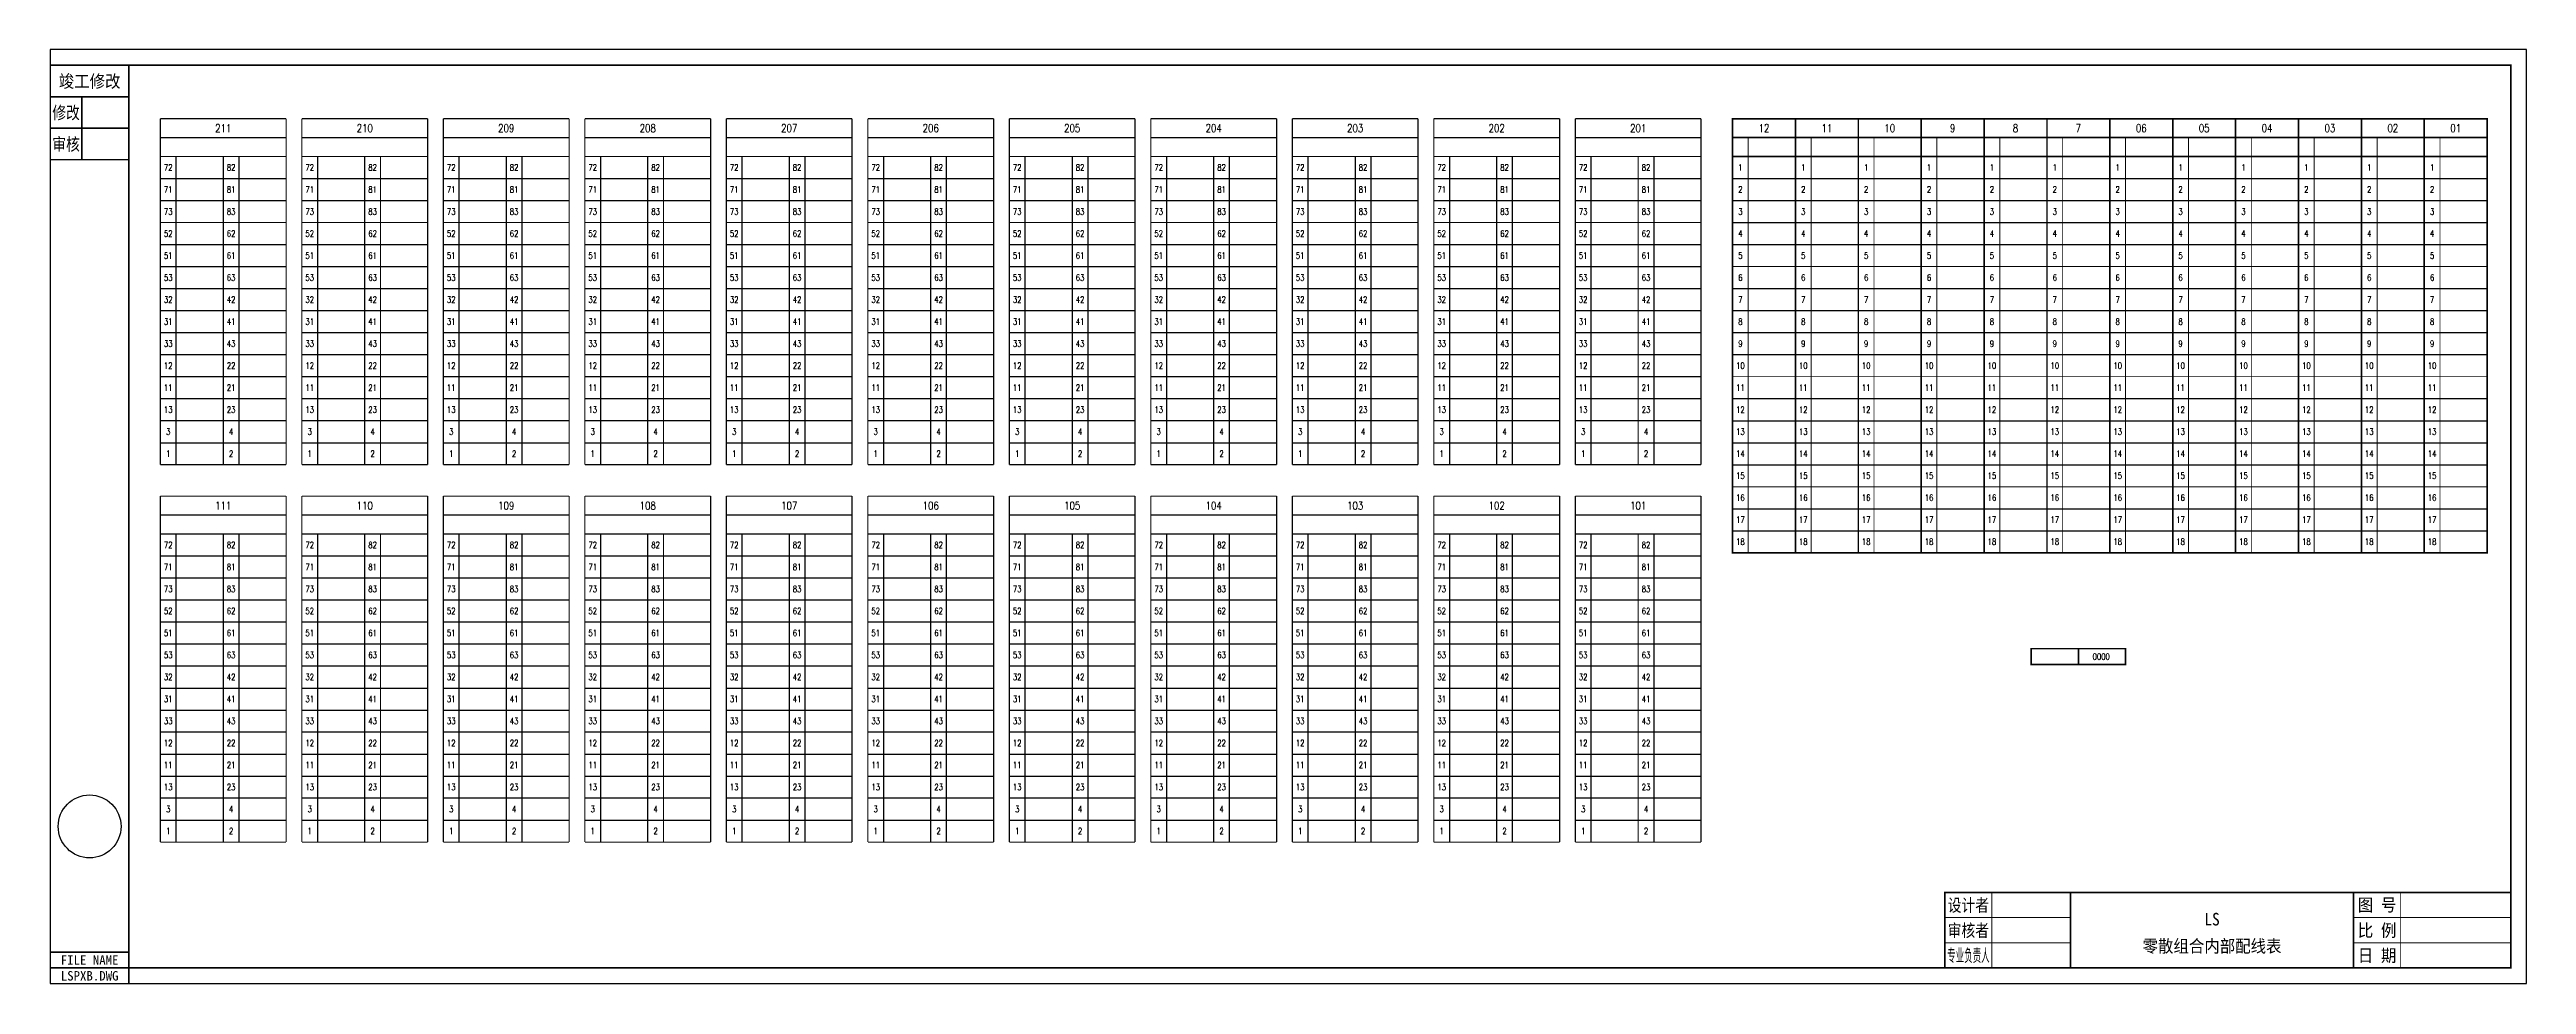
# Model space of a CAD drawing. Extents: x -35 to 752, y -165 to 132.
import ezdxf
from ezdxf.enums import TextEntityAlignment as Align

# ---------------------------------------------------------------- set-up
doc = ezdxf.new("R2010")
doc.units = 0
doc.header["$MEASUREMENT"] = 0
doc.layers.get('0').update_dxf_attribs({"linetype": 'CONTINUOUS'})
doc.styles.add('CHINESE', font='SimSun.ttf', dxfattribs={"width": 0.9})
doc.styles.get("Standard").update_dxf_attribs({"font": 'txt.shx', "width": 0.7, "bigfont": 'hztxt.shx'})

# ---------------------------------------------------------------- blocks, each defined once
blk = doc.blocks.new('LSPXCMBG')
for p, q in [((0, 119), (20, 119)), ((0, 112), (20, 112)), ((0, 105), (20, 105)), ((0, 98), (20, 98)), ((0, 84), (20, 84)), ((0, 77), (20, 77)), ((0, 70), (20, 70)), ((0, 63), (20, 63)), ((0, 49), (20, 49)), ((0, 42), (20, 42)), ((0, 35), (20, 35)), ((0, 28), (20, 28)), ((0, 14), (20, 14)), ((0, 7), (20, 7))]:
    blk.add_line(p, q)
at = {"const_width": 0.3}
for points in [[(5, 0), (5, 132)], [(0, 91), (20, 91)], [(0, 91), (20, 91)], [(0, 56), (20, 56)], [(0, 21), (20, 21)]]:
    blk.add_lwpolyline(points, dxfattribs=at)
at = {"width": 0.8}
for s, p in [('1', (2.5, 122.5)), ('2', (2.5, 115.5)), ('3', (2.5, 108.5)), ('4', (2.5, 101.5)), ('5', (2.5, 94.5)), ('6', (2.5, 87.5)), ('7', (2.5, 80.5)), ('8', (2.5, 73.5)), ('9', (2.5, 66.5)), ('10', (2.5, 59.5)), ('11', (2.5, 52.5)), ('12', (2.5, 45.5)), ('13', (2.5, 38.5)), ('14', (2.5, 31.5)), ('15', (2.5, 24.5)), ('16', (2.5, 17.5)), ('17', (2.5, 10.5)), ('18', (2.5, 3.5))]:
    blk.add_text(s, height=2, dxfattribs=at).set_placement(p, align=Align.MIDDLE)

msp = doc.modelspace()

# ---------------------------------------------------------------- linework, layer by layer
for points, const_width in [([(-35, 127), (-10, 127)], 0.5), ([(-35, 117), (-10, 117)], 0.5), ([(-25, 97), (-25, 117)], 0.5), ([(-35, 107), (-10, 107)], 0.5), ([(0, 110), (40, 110)], 0.4), ([(0, 0), (0, 110)], 0.4), ([(0, 104), (40, 104)], 0.4), ([(40, 0), (40, 110)], 0.4), ([(45, 110), (85, 110)], 0.4), ([(45, 0), (45, 110)], 0.4), ([(45, 104), (85, 104)], 0.4), ([(85, 0), (85, 110)], 0.4), ([(90, 110), (130, 110)], 0.4), ([(90, 0), (90, 110)], 0.4), ([(90, 104), (130, 104)], 0.4), ([(130, 0), (130, 110)], 0.4), ([(135, 110), (175, 110)], 0.4), ([(135, 0), (135, 110)], 0.4), ([(135, 104), (175, 104)], 0.4), ([(175, 0), (175, 110)], 0.4), ([(180, 110), (220, 110)], 0.4), ([(180, 0), (180, 110)], 0.4), ([(180, 104), (220, 104)], 0.4), ([(220, 0), (220, 110)], 0.4), ([(225, 0), (225, 110)], 0.4), ([(225, 110), (265, 110)], 0.4), ([(225, 104), (265, 104)], 0.4), ([(265, 0), (265, 110)], 0.4), ([(270, 0), (270, 110)], 0.4), ([(270, 110), (310, 110)], 0.4), ([(270, 104), (310, 104)], 0.4), ([(310, 0), (310, 110)], 0.4), ([(315, 0), (315, 110)], 0.4), ([(315, 110), (355, 110)], 0.4), ([(315, 104), (355, 104)], 0.4), ([(355, 0), (355, 110)], 0.4), ([(360, 0), (360, 110)], 0.4), ([(360, 110), (400, 110)], 0.4), ([(360, 104), (400, 104)], 0.4), ([(400, 0), (400, 110)], 0.4), ([(405, 0), (405, 110)], 0.4), ([(405, 110), (445, 110)], 0.4), ([(405, 104), (445, 104)], 0.4), ([(445, 0), (445, 110)], 0.4), ([(450, 0), (450, 110)], 0.4), ([(450, 110), (490, 110)], 0.4), ([(450, 104), (490, 104)], 0.4), ([(490, 0), (490, 110)], 0.4), ([(500, 104), (620, 104)], 0.5), ([(520, -28), (520, 110)], 0.5), ([(540, -28), (540, 110)], 0.5), ([(560, -28), (560, 110)], 0.5), ([(580, -28), (580, 110)], 0.5), ([(600, -28), (600, 110)], 0.5), ([(620, 104), (740, 104)], 0.5), ([(640, -28), (640, 110)], 0.5), ([(660, -28), (660, 110)], 0.5), ([(680, -28), (680, 110)], 0.5), ([(700, -28), (700, 110)], 0.5), ([(720, -28), (720, 110)], 0.5), ([(-35, 97), (-10, 97)], 0.5), ([(0, 98), (40, 98)], 0.4), ([(5, 0), (5, 98)], 0.4), ([(20, 0), (20, 98)], 0.4), ([(25, 0), (25, 98)], 0.4), ([(45, 98), (85, 98)], 0.4), ([(50, 0), (50, 98)], 0.4), ([(65, 0), (65, 98)], 0.4), ([(70, 0), (70, 98)], 0.4), ([(90, 98), (130, 98)], 0.4), ([(95, 0), (95, 98)], 0.4), ([(110, 0), (110, 98)], 0.4), ([(115, 0), (115, 98)], 0.4), ([(135, 98), (175, 98)], 0.4), ([(140, 0), (140, 98)], 0.4), ([(155, 0), (155, 98)], 0.4), ([(160, 0), (160, 98)], 0.4), ([(180, 98), (220, 98)], 0.4), ([(185, 0), (185, 98)], 0.4), ([(200, 0), (200, 98)], 0.4), ([(205, 0), (205, 98)], 0.4), ([(225, 98), (265, 98)], 0.4), ([(230, 0), (230, 98)], 0.4), ([(245, 0), (245, 98)], 0.4), ([(250, 0), (250, 98)], 0.4), ([(270, 98), (310, 98)], 0.4), ([(275, 0), (275, 98)], 0.4), ([(290, 0), (290, 98)], 0.4), ([(295, 0), (295, 98)], 0.4), ([(315, 98), (355, 98)], 0.4), ([(320, 0), (320, 98)], 0.4), ([(335, 0), (335, 98)], 0.4), ([(340, 0), (340, 98)], 0.4), ([(360, 98), (400, 98)], 0.4), ([(365, 0), (365, 98)], 0.4), ([(380, 0), (380, 98)], 0.4), ([(385, 0), (385, 98)], 0.4), ([(405, 98), (445, 98)], 0.4), ([(410, 0), (410, 98)], 0.4), ([(425, 0), (425, 98)], 0.4), ([(430, 0), (430, 98)], 0.4), ([(450, 98), (490, 98)], 0.4), ([(455, 0), (455, 98)], 0.4), ([(470, 0), (470, 98)], 0.4), ([(475, 0), (475, 98)], 0.4), ([(500, 98), (620, 98)], 0.5), ([(620, 98), (740, 98)], 0.5), ([(0, 77), (40, 77)], 0.4), ([(45, 77), (85, 77)], 0.4), ([(90, 77), (130, 77)], 0.4), ([(135, 77), (175, 77)], 0.4), ([(180, 77), (220, 77)], 0.4), ([(225, 77), (265, 77)], 0.4), ([(270, 77), (310, 77)], 0.4), ([(315, 77), (355, 77)], 0.4), ([(360, 77), (400, 77)], 0.4), ([(405, 77), (445, 77)], 0.4), ([(450, 77), (490, 77)], 0.4), ([(0, 56), (40, 56)], 0.4), ([(45, 56), (85, 56)], 0.4), ([(90, 56), (130, 56)], 0.4), ([(135, 56), (175, 56)], 0.4), ([(180, 56), (220, 56)], 0.4), ([(225, 56), (265, 56)], 0.4), ([(270, 56), (310, 56)], 0.4), ([(315, 56), (355, 56)], 0.4), ([(360, 56), (400, 56)], 0.4), ([(405, 56), (445, 56)], 0.4), ([(450, 56), (490, 56)], 0.4), ([(0, 35), (40, 35)], 0.4), ([(45, 35), (85, 35)], 0.4), ([(90, 35), (130, 35)], 0.4), ([(135, 35), (175, 35)], 0.4), ([(180, 35), (220, 35)], 0.4), ([(225, 35), (265, 35)], 0.4), ([(270, 35), (310, 35)], 0.4), ([(315, 35), (355, 35)], 0.4), ([(360, 35), (400, 35)], 0.4), ([(405, 35), (445, 35)], 0.4), ([(450, 35), (490, 35)], 0.4), ([(0, 14), (40, 14)], 0.4), ([(45, 14), (85, 14)], 0.4), ([(90, 14), (130, 14)], 0.4), ([(135, 14), (175, 14)], 0.4), ([(180, 14), (220, 14)], 0.4), ([(225, 14), (265, 14)], 0.4), ([(270, 14), (310, 14)], 0.4), ([(315, 14), (355, 14)], 0.4), ([(360, 14), (400, 14)], 0.4), ([(405, 14), (445, 14)], 0.4), ([(450, 14), (490, 14)], 0.4), ([(0, 0), (40, 0)], 0.4), ([(45, 0), (85, 0)], 0.4), ([(90, 0), (130, 0)], 0.4), ([(135, 0), (175, 0)], 0.4), ([(180, 0), (220, 0)], 0.4), ([(225, 0), (265, 0)], 0.4), ([(270, 0), (310, 0)], 0.4), ([(315, 0), (355, 0)], 0.4), ([(360, 0), (400, 0)], 0.4), ([(405, 0), (445, 0)], 0.4), ([(450, 0), (490, 0)], 0.4), ([(0, -10), (40, -10)], 0.4), ([(0, -120), (0, -10)], 0.4), ([(40, -120), (40, -10)], 0.4), ([(45, -10), (85, -10)], 0.4), ([(45, -120), (45, -10)], 0.4), ([(85, -120), (85, -10)], 0.4), ([(90, -10), (130, -10)], 0.4), ([(90, -120), (90, -10)], 0.4), ([(130, -120), (130, -10)], 0.4), ([(135, -10), (175, -10)], 0.4), ([(135, -120), (135, -10)], 0.4), ([(175, -120), (175, -10)], 0.4), ([(180, -10), (220, -10)], 0.4), ([(180, -120), (180, -10)], 0.4), ([(220, -120), (220, -10)], 0.4), ([(225, -120), (225, -10)], 0.4), ([(225, -10), (265, -10)], 0.4), ([(265, -120), (265, -10)], 0.4), ([(270, -120), (270, -10)], 0.4), ([(270, -10), (310, -10)], 0.4), ([(310, -120), (310, -10)], 0.4), ([(315, -120), (315, -10)], 0.4), ([(315, -10), (355, -10)], 0.4), ([(355, -120), (355, -10)], 0.4), ([(360, -120), (360, -10)], 0.4), ([(360, -10), (400, -10)], 0.4), ([(400, -120), (400, -10)], 0.4), ([(405, -120), (405, -10)], 0.4), ([(405, -10), (445, -10)], 0.4), ([(445, -120), (445, -10)], 0.4), ([(450, -120), (450, -10)], 0.4), ([(450, -10), (490, -10)], 0.4), ([(490, -120), (490, -10)], 0.4), ([(0, -16), (40, -16)], 0.4), ([(0, -22), (40, -22)], 0.4), ([(5, -120), (5, -22)], 0.4), ([(20, -120), (20, -22)], 0.4), ([(25, -120), (25, -22)], 0.4), ([(45, -16), (85, -16)], 0.4), ([(45, -22), (85, -22)], 0.4), ([(50, -120), (50, -22)], 0.4), ([(65, -120), (65, -22)], 0.4), ([(70, -120), (70, -22)], 0.4), ([(90, -16), (130, -16)], 0.4), ([(90, -22), (130, -22)], 0.4), ([(95, -120), (95, -22)], 0.4), ([(110, -120), (110, -22)], 0.4), ([(115, -120), (115, -22)], 0.4), ([(135, -16), (175, -16)], 0.4), ([(135, -22), (175, -22)], 0.4), ([(140, -120), (140, -22)], 0.4), ([(155, -120), (155, -22)], 0.4), ([(160, -120), (160, -22)], 0.4), ([(180, -16), (220, -16)], 0.4), ([(180, -22), (220, -22)], 0.4), ([(185, -120), (185, -22)], 0.4), ([(200, -120), (200, -22)], 0.4), ([(205, -120), (205, -22)], 0.4), ([(225, -16), (265, -16)], 0.4), ([(225, -22), (265, -22)], 0.4), ([(230, -120), (230, -22)], 0.4), ([(245, -120), (245, -22)], 0.4), ([(250, -120), (250, -22)], 0.4), ([(270, -16), (310, -16)], 0.4), ([(270, -22), (310, -22)], 0.4), ([(275, -120), (275, -22)], 0.4), ([(290, -120), (290, -22)], 0.4), ([(295, -120), (295, -22)], 0.4), ([(315, -16), (355, -16)], 0.4), ([(315, -22), (355, -22)], 0.4), ([(320, -120), (320, -22)], 0.4), ([(335, -120), (335, -22)], 0.4), ([(340, -120), (340, -22)], 0.4), ([(360, -16), (400, -16)], 0.4), ([(360, -22), (400, -22)], 0.4), ([(365, -120), (365, -22)], 0.4), ([(380, -120), (380, -22)], 0.4), ([(385, -120), (385, -22)], 0.4), ([(405, -16), (445, -16)], 0.4), ([(405, -22), (445, -22)], 0.4), ([(410, -120), (410, -22)], 0.4), ([(425, -120), (425, -22)], 0.4), ([(430, -120), (430, -22)], 0.4), ([(450, -16), (490, -16)], 0.4), ([(450, -22), (490, -22)], 0.4), ([(455, -120), (455, -22)], 0.4), ([(470, -120), (470, -22)], 0.4), ([(475, -120), (475, -22)], 0.4), ([(0, -43), (40, -43)], 0.4), ([(45, -43), (85, -43)], 0.4), ([(90, -43), (130, -43)], 0.4), ([(135, -43), (175, -43)], 0.4), ([(180, -43), (220, -43)], 0.4), ([(225, -43), (265, -43)], 0.4), ([(270, -43), (310, -43)], 0.4), ([(315, -43), (355, -43)], 0.4), ([(360, -43), (400, -43)], 0.4), ([(405, -43), (445, -43)], 0.4), ([(450, -43), (490, -43)], 0.4), ([(610, -58.5), (610, -63.5)], 0.5), ([(0, -64), (40, -64)], 0.4), ([(45, -64), (85, -64)], 0.4), ([(90, -64), (130, -64)], 0.4), ([(135, -64), (175, -64)], 0.4), ([(180, -64), (220, -64)], 0.4), ([(225, -64), (265, -64)], 0.4), ([(270, -64), (310, -64)], 0.4), ([(315, -64), (355, -64)], 0.4), ([(360, -64), (400, -64)], 0.4), ([(405, -64), (445, -64)], 0.4), ([(450, -64), (490, -64)], 0.4), ([(0, -85), (40, -85)], 0.4), ([(45, -85), (85, -85)], 0.4), ([(90, -85), (130, -85)], 0.4), ([(135, -85), (175, -85)], 0.4), ([(180, -85), (220, -85)], 0.4), ([(225, -85), (265, -85)], 0.4), ([(270, -85), (310, -85)], 0.4), ([(315, -85), (355, -85)], 0.4), ([(360, -85), (400, -85)], 0.4), ([(405, -85), (445, -85)], 0.4), ([(450, -85), (490, -85)], 0.4), ([(0, -106), (40, -106)], 0.4), ([(45, -106), (85, -106)], 0.4), ([(90, -106), (130, -106)], 0.4), ([(135, -106), (175, -106)], 0.4), ([(180, -106), (220, -106)], 0.4), ([(225, -106), (265, -106)], 0.4), ([(270, -106), (310, -106)], 0.4), ([(315, -106), (355, -106)], 0.4), ([(360, -106), (400, -106)], 0.4), ([(405, -106), (445, -106)], 0.4), ([(450, -106), (490, -106)], 0.4), ([(0, -120), (40, -120)], 0.4), ([(45, -120), (85, -120)], 0.4), ([(90, -120), (130, -120)], 0.4), ([(135, -120), (175, -120)], 0.4), ([(180, -120), (220, -120)], 0.4), ([(225, -120), (265, -120)], 0.4), ([(270, -120), (310, -120)], 0.4), ([(315, -120), (355, -120)], 0.4), ([(360, -120), (400, -120)], 0.4), ([(405, -120), (445, -120)], 0.4), ([(450, -120), (490, -120)], 0.4), ([(582.5, -136), (582.5, -160)], 0.3), ([(607.5, -136), (607.5, -160)], 0.5), ([(697.5, -136), (697.5, -160)], 0.5), ([(712.5, -136), (712.5, -160)], 0.3), ([(567.5, -144), (607.5, -144)], 0.3), ([(697.5, -144), (747.5, -144)], 0.3), ([(-35, -155), (-10, -155)], 0.5), ([(567.5, -152), (607.5, -152)], 0.3), ([(697.5, -152), (747.5, -152)], 0.3), ([(-10, -165), (-10, -160), (-35, -160)], 0.5)]:
    msp.add_lwpolyline(points, dxfattribs=dict(const_width=const_width))
msp.add_lwpolyline([(-35, -165), (752.5, -165), (752.5, 132), (-35, 132)], close=True)
msp.add_lwpolyline([(-10, -160, 0.5, 0.5, 0), (747.5, -160, 0.5, 0.5, 0), (747.5, 127, 0.5, 0.5, 0), (-10, 127, 0.5, 0.5, 0)], format="xyseb", close=True)
at = {"const_width": 0.5}
for points in [[(500, -28), (620, -28), (620, 110), (500, 110)], [(620, -28), (740, -28), (740, 110), (620, 110)], [(595, -63.5), (625, -63.5), (625, -58.5), (595, -58.5)], [(567.5, -160), (747.5, -160), (747.5, -136), (567.5, -136)]]:
    msp.add_lwpolyline(points, close=True, dxfattribs=at)
for points in [[(0, 91), (40, 91)], [(45, 91), (85, 91)], [(90, 91), (130, 91)], [(135, 91), (175, 91)], [(180, 91), (220, 91)], [(225, 91), (265, 91)], [(270, 91), (310, 91)], [(315, 91), (355, 91)], [(360, 91), (400, 91)], [(405, 91), (445, 91)], [(450, 91), (490, 91)], [(0, 84), (40, 84)], [(45, 84), (85, 84)], [(90, 84), (130, 84)], [(135, 84), (175, 84)], [(180, 84), (220, 84)], [(225, 84), (265, 84)], [(270, 84), (310, 84)], [(315, 84), (355, 84)], [(360, 84), (400, 84)], [(405, 84), (445, 84)], [(450, 84), (490, 84)], [(0, 70), (40, 70)], [(45, 70), (85, 70)], [(90, 70), (130, 70)], [(135, 70), (175, 70)], [(180, 70), (220, 70)], [(225, 70), (265, 70)], [(270, 70), (310, 70)], [(315, 70), (355, 70)], [(360, 70), (400, 70)], [(405, 70), (445, 70)], [(450, 70), (490, 70)], [(0, 63), (40, 63)], [(45, 63), (85, 63)], [(90, 63), (130, 63)], [(135, 63), (175, 63)], [(180, 63), (220, 63)], [(225, 63), (265, 63)], [(270, 63), (310, 63)], [(315, 63), (355, 63)], [(360, 63), (400, 63)], [(405, 63), (445, 63)], [(450, 63), (490, 63)], [(0, 49), (40, 49)], [(45, 49), (85, 49)], [(90, 49), (130, 49)], [(135, 49), (175, 49)], [(180, 49), (220, 49)], [(225, 49), (265, 49)], [(270, 49), (310, 49)], [(315, 49), (355, 49)], [(360, 49), (400, 49)], [(405, 49), (445, 49)], [(450, 49), (490, 49)], [(0, 42), (40, 42)], [(45, 42), (85, 42)], [(90, 42), (130, 42)], [(135, 42), (175, 42)], [(180, 42), (220, 42)], [(225, 42), (265, 42)], [(270, 42), (310, 42)], [(315, 42), (355, 42)], [(360, 42), (400, 42)], [(405, 42), (445, 42)], [(450, 42), (490, 42)], [(0, 28), (40, 28)], [(45, 28), (85, 28)], [(90, 28), (130, 28)], [(135, 28), (175, 28)], [(180, 28), (220, 28)], [(225, 28), (265, 28)], [(270, 28), (310, 28)], [(315, 28), (355, 28)], [(360, 28), (400, 28)], [(405, 28), (445, 28)], [(450, 28), (490, 28)], [(0, 21), (40, 21)], [(45, 21), (85, 21)], [(90, 21), (130, 21)], [(135, 21), (175, 21)], [(180, 21), (220, 21)], [(225, 21), (265, 21)], [(270, 21), (310, 21)], [(315, 21), (355, 21)], [(360, 21), (400, 21)], [(405, 21), (445, 21)], [(450, 21), (490, 21)], [(0, 7), (40, 7)], [(45, 7), (85, 7)], [(90, 7), (130, 7)], [(135, 7), (175, 7)], [(180, 7), (220, 7)], [(225, 7), (265, 7)], [(270, 7), (310, 7)], [(315, 7), (355, 7)], [(360, 7), (400, 7)], [(405, 7), (445, 7)], [(450, 7), (490, 7)], [(0, -29), (40, -29)], [(45, -29), (85, -29)], [(90, -29), (130, -29)], [(135, -29), (175, -29)], [(180, -29), (220, -29)], [(225, -29), (265, -29)], [(270, -29), (310, -29)], [(315, -29), (355, -29)], [(360, -29), (400, -29)], [(405, -29), (445, -29)], [(450, -29), (490, -29)], [(0, -36), (40, -36)], [(45, -36), (85, -36)], [(90, -36), (130, -36)], [(135, -36), (175, -36)], [(180, -36), (220, -36)], [(225, -36), (265, -36)], [(270, -36), (310, -36)], [(315, -36), (355, -36)], [(360, -36), (400, -36)], [(405, -36), (445, -36)], [(450, -36), (490, -36)], [(0, -50), (40, -50)], [(45, -50), (85, -50)], [(90, -50), (130, -50)], [(135, -50), (175, -50)], [(180, -50), (220, -50)], [(225, -50), (265, -50)], [(270, -50), (310, -50)], [(315, -50), (355, -50)], [(360, -50), (400, -50)], [(405, -50), (445, -50)], [(450, -50), (490, -50)], [(0, -57), (40, -57)], [(45, -57), (85, -57)], [(90, -57), (130, -57)], [(135, -57), (175, -57)], [(180, -57), (220, -57)], [(225, -57), (265, -57)], [(270, -57), (310, -57)], [(315, -57), (355, -57)], [(360, -57), (400, -57)], [(405, -57), (445, -57)], [(450, -57), (490, -57)], [(0, -71), (40, -71)], [(0, -78), (40, -78)], [(45, -71), (85, -71)], [(45, -78), (85, -78)], [(90, -71), (130, -71)], [(90, -78), (130, -78)], [(135, -71), (175, -71)], [(135, -78), (175, -78)], [(180, -71), (220, -71)], [(180, -78), (220, -78)], [(225, -71), (265, -71)], [(225, -78), (265, -78)], [(270, -71), (310, -71)], [(270, -78), (310, -78)], [(315, -71), (355, -71)], [(315, -78), (355, -78)], [(360, -71), (400, -71)], [(360, -78), (400, -78)], [(405, -71), (445, -71)], [(405, -78), (445, -78)], [(450, -71), (490, -71)], [(450, -78), (490, -78)], [(0, -92), (40, -92)], [(45, -92), (85, -92)], [(90, -92), (130, -92)], [(135, -92), (175, -92)], [(180, -92), (220, -92)], [(225, -92), (265, -92)], [(270, -92), (310, -92)], [(315, -92), (355, -92)], [(360, -92), (400, -92)], [(405, -92), (445, -92)], [(450, -92), (490, -92)], [(0, -99), (40, -99)], [(45, -99), (85, -99)], [(90, -99), (130, -99)], [(135, -99), (175, -99)], [(180, -99), (220, -99)], [(225, -99), (265, -99)], [(270, -99), (310, -99)], [(315, -99), (355, -99)], [(360, -99), (400, -99)], [(405, -99), (445, -99)], [(450, -99), (490, -99)], [(0, -113), (40, -113)], [(45, -113), (85, -113)], [(90, -113), (130, -113)], [(135, -113), (175, -113)], [(180, -113), (220, -113)], [(225, -113), (265, -113)], [(270, -113), (310, -113)], [(315, -113), (355, -113)], [(360, -113), (400, -113)], [(405, -113), (445, -113)], [(450, -113), (490, -113)]]:
    msp.add_lwpolyline(points)
msp.add_circle((-22.5, -115), 10)

# ---------------------------------------------------------------- block references
for p in [(500, -28), (520, -28), (540, -28), (560, -28), (580, -28), (600, -28), (620, -28), (640, -28), (660, -28), (680, -28), (700, -28), (720, -28)]:
    msp.add_blockref('LSPXCMBG', p)

# ---------------------------------------------------------------- texts
at = {"style": 'CHINESE'}
for s, width, p in [('竣工修改', 0.9, (-22.5, 122)), ('修改', 0.8, (-30, 112)), ('审核', 0.8, (-30, 102)), ('设计者', 0.8, (575, -140)), ('图 号', 0.9, (705, -140)), ('审核者', 0.8, (575, -148)), ('LS', 0.9, (652.5, -144.5)), ('比 例', 0.9, (705, -148)), ('零散组合内部配线表', 0.9, (652.5, -153)), ('日 期', 0.9, (705, -156))]:
    msp.add_text(s, height=4, dxfattribs=dict(at, width=width)).set_placement(p, align=Align.MIDDLE)
at = {"color": 0, "width": 0.8}
for s, height, p in [('211', 2.5, (20, 107)), ('210', 2.5, (65, 107)), ('209', 2.5, (110, 107)), ('208', 2.5, (155, 107)), ('207', 2.5, (200, 107)), ('206', 2.5, (245, 107)), ('205', 2.5, (290, 107)), ('204', 2.5, (335, 107)), ('203', 2.5, (380, 107)), ('202', 2.5, (425, 107)), ('201', 2.5, (470, 107)), ('72', 2, (2.5, 94.5)), ('82', 2, (22.5, 94.5)), ('72', 2, (47.5, 94.5)), ('82', 2, (67.5, 94.5)), ('72', 2, (92.5, 94.5)), ('82', 2, (112.5, 94.5)), ('72', 2, (137.5, 94.5)), ('82', 2, (157.5, 94.5)), ('72', 2, (182.5, 94.5)), ('82', 2, (202.5, 94.5)), ('72', 2, (227.5, 94.5)), ('82', 2, (247.5, 94.5)), ('72', 2, (272.5, 94.5)), ('82', 2, (292.5, 94.5)), ('72', 2, (317.5, 94.5)), ('82', 2, (337.5, 94.5)), ('72', 2, (362.5, 94.5)), ('82', 2, (382.5, 94.5)), ('72', 2, (407.5, 94.5)), ('82', 2, (427.5, 94.5)), ('72', 2, (452.5, 94.5)), ('82', 2, (472.5, 94.5)), ('71', 2, (2.5, 87.5)), ('81', 2, (22.5, 87.5)), ('71', 2, (47.5, 87.5)), ('81', 2, (67.5, 87.5)), ('71', 2, (92.5, 87.5)), ('81', 2, (112.5, 87.5)), ('71', 2, (137.5, 87.5)), ('81', 2, (157.5, 87.5)), ('71', 2, (182.5, 87.5)), ('81', 2, (202.5, 87.5)), ('71', 2, (227.5, 87.5)), ('81', 2, (247.5, 87.5)), ('71', 2, (272.5, 87.5)), ('81', 2, (292.5, 87.5)), ('71', 2, (317.5, 87.5)), ('81', 2, (337.5, 87.5)), ('71', 2, (362.5, 87.5)), ('81', 2, (382.5, 87.5)), ('71', 2, (407.5, 87.5)), ('81', 2, (427.5, 87.5)), ('71', 2, (452.5, 87.5)), ('81', 2, (472.5, 87.5)), ('73', 2, (2.5, 80.5)), ('83', 2, (22.5, 80.5)), ('73', 2, (47.5, 80.5)), ('83', 2, (67.5, 80.5)), ('73', 2, (92.5, 80.5)), ('83', 2, (112.5, 80.5)), ('73', 2, (137.5, 80.5)), ('83', 2, (157.5, 80.5)), ('73', 2, (182.5, 80.5)), ('83', 2, (202.5, 80.5)), ('73', 2, (227.5, 80.5)), ('83', 2, (247.5, 80.5)), ('73', 2, (272.5, 80.5)), ('83', 2, (292.5, 80.5)), ('73', 2, (317.5, 80.5)), ('83', 2, (337.5, 80.5)), ('73', 2, (362.5, 80.5)), ('83', 2, (382.5, 80.5)), ('73', 2, (407.5, 80.5)), ('83', 2, (427.5, 80.5)), ('73', 2, (452.5, 80.5)), ('83', 2, (472.5, 80.5)), ('52', 2, (2.5, 73.5)), ('62', 2, (22.5, 73.5)), ('52', 2, (47.5, 73.5)), ('62', 2, (67.5, 73.5)), ('52', 2, (92.5, 73.5)), ('62', 2, (112.5, 73.5)), ('52', 2, (137.5, 73.5)), ('62', 2, (157.5, 73.5)), ('52', 2, (182.5, 73.5)), ('62', 2, (202.5, 73.5)), ('52', 2, (227.5, 73.5)), ('62', 2, (247.5, 73.5)), ('52', 2, (272.5, 73.5)), ('62', 2, (292.5, 73.5)), ('52', 2, (317.5, 73.5)), ('62', 2, (337.5, 73.5)), ('52', 2, (362.5, 73.5)), ('62', 2, (382.5, 73.5)), ('52', 2, (407.5, 73.5)), ('62', 2, (427.5, 73.5)), ('52', 2, (452.5, 73.5)), ('62', 2, (472.5, 73.5)), ('51', 2, (2.5, 66.5)), ('61', 2, (22.5, 66.5)), ('51', 2, (47.5, 66.5)), ('61', 2, (67.5, 66.5)), ('51', 2, (92.5, 66.5)), ('61', 2, (112.5, 66.5)), ('51', 2, (137.5, 66.5)), ('61', 2, (157.5, 66.5)), ('51', 2, (182.5, 66.5)), ('61', 2, (202.5, 66.5)), ('51', 2, (227.5, 66.5)), ('61', 2, (247.5, 66.5)), ('51', 2, (272.5, 66.5)), ('61', 2, (292.5, 66.5)), ('51', 2, (317.5, 66.5)), ('61', 2, (337.5, 66.5)), ('51', 2, (362.5, 66.5)), ('61', 2, (382.5, 66.5)), ('51', 2, (407.5, 66.5)), ('61', 2, (427.5, 66.5)), ('51', 2, (452.5, 66.5)), ('61', 2, (472.5, 66.5)), ('53', 2, (2.5, 59.5)), ('63', 2, (22.5, 59.5)), ('53', 2, (47.5, 59.5)), ('63', 2, (67.5, 59.5)), ('53', 2, (92.5, 59.5)), ('63', 2, (112.5, 59.5)), ('53', 2, (137.5, 59.5)), ('63', 2, (157.5, 59.5)), ('53', 2, (182.5, 59.5)), ('63', 2, (202.5, 59.5)), ('53', 2, (227.5, 59.5)), ('63', 2, (247.5, 59.5)), ('53', 2, (272.5, 59.5)), ('63', 2, (292.5, 59.5)), ('53', 2, (317.5, 59.5)), ('63', 2, (337.5, 59.5)), ('53', 2, (362.5, 59.5)), ('63', 2, (382.5, 59.5)), ('53', 2, (407.5, 59.5)), ('63', 2, (427.5, 59.5)), ('53', 2, (452.5, 59.5)), ('63', 2, (472.5, 59.5)), ('32', 2, (2.5, 52.5)), ('42', 2, (22.5, 52.5)), ('32', 2, (47.5, 52.5)), ('42', 2, (67.5, 52.5)), ('32', 2, (92.5, 52.5)), ('42', 2, (112.5, 52.5)), ('32', 2, (137.5, 52.5)), ('42', 2, (157.5, 52.5)), ('32', 2, (182.5, 52.5)), ('42', 2, (202.5, 52.5)), ('32', 2, (227.5, 52.5)), ('42', 2, (247.5, 52.5)), ('32', 2, (272.5, 52.5)), ('42', 2, (292.5, 52.5)), ('32', 2, (317.5, 52.5)), ('42', 2, (337.5, 52.5)), ('32', 2, (362.5, 52.5)), ('42', 2, (382.5, 52.5)), ('32', 2, (407.5, 52.5)), ('42', 2, (427.5, 52.5)), ('32', 2, (452.5, 52.5)), ('42', 2, (472.5, 52.5)), ('31', 2, (2.5, 45.5)), ('33', 2, (2.5, 38.5)), ('41', 2, (22.5, 45.5)), ('43', 2, (22.5, 38.5)), ('31', 2, (47.5, 45.5)), ('33', 2, (47.5, 38.5)), ('41', 2, (67.5, 45.5)), ('43', 2, (67.5, 38.5)), ('31', 2, (92.5, 45.5)), ('33', 2, (92.5, 38.5)), ('41', 2, (112.5, 45.5)), ('43', 2, (112.5, 38.5)), ('31', 2, (137.5, 45.5)), ('33', 2, (137.5, 38.5)), ('41', 2, (157.5, 45.5)), ('43', 2, (157.5, 38.5)), ('31', 2, (182.5, 45.5)), ('33', 2, (182.5, 38.5)), ('41', 2, (202.5, 45.5)), ('43', 2, (202.5, 38.5)), ('31', 2, (227.5, 45.5)), ('33', 2, (227.5, 38.5)), ('41', 2, (247.5, 45.5)), ('43', 2, (247.5, 38.5)), ('31', 2, (272.5, 45.5)), ('33', 2, (272.5, 38.5)), ('41', 2, (292.5, 45.5)), ('43', 2, (292.5, 38.5)), ('31', 2, (317.5, 45.5)), ('33', 2, (317.5, 38.5)), ('41', 2, (337.5, 45.5)), ('43', 2, (337.5, 38.5)), ('31', 2, (362.5, 45.5)), ('33', 2, (362.5, 38.5)), ('41', 2, (382.5, 45.5)), ('43', 2, (382.5, 38.5)), ('31', 2, (407.5, 45.5)), ('33', 2, (407.5, 38.5)), ('41', 2, (427.5, 45.5)), ('43', 2, (427.5, 38.5)), ('31', 2, (452.5, 45.5)), ('33', 2, (452.5, 38.5)), ('41', 2, (472.5, 45.5)), ('43', 2, (472.5, 38.5)), ('12', 2, (2.5, 31.5)), ('22', 2, (22.5, 31.5)), ('12', 2, (47.5, 31.5)), ('22', 2, (67.5, 31.5)), ('12', 2, (92.5, 31.5)), ('22', 2, (112.5, 31.5)), ('12', 2, (137.5, 31.5)), ('22', 2, (157.5, 31.5)), ('12', 2, (182.5, 31.5)), ('22', 2, (202.5, 31.5)), ('12', 2, (227.5, 31.5)), ('22', 2, (247.5, 31.5)), ('12', 2, (272.5, 31.5)), ('22', 2, (292.5, 31.5)), ('12', 2, (317.5, 31.5)), ('22', 2, (337.5, 31.5)), ('12', 2, (362.5, 31.5)), ('22', 2, (382.5, 31.5)), ('12', 2, (407.5, 31.5)), ('22', 2, (427.5, 31.5)), ('12', 2, (452.5, 31.5)), ('22', 2, (472.5, 31.5)), ('11', 2, (2.5, 24.5)), ('21', 2, (22.5, 24.5)), ('11', 2, (47.5, 24.5)), ('21', 2, (67.5, 24.5)), ('11', 2, (92.5, 24.5)), ('21', 2, (112.5, 24.5)), ('11', 2, (137.5, 24.5)), ('21', 2, (157.5, 24.5)), ('11', 2, (182.5, 24.5)), ('21', 2, (202.5, 24.5)), ('11', 2, (227.5, 24.5)), ('21', 2, (247.5, 24.5)), ('11', 2, (272.5, 24.5)), ('21', 2, (292.5, 24.5)), ('11', 2, (317.5, 24.5)), ('21', 2, (337.5, 24.5)), ('11', 2, (362.5, 24.5)), ('21', 2, (382.5, 24.5)), ('11', 2, (407.5, 24.5)), ('21', 2, (427.5, 24.5)), ('11', 2, (452.5, 24.5)), ('21', 2, (472.5, 24.5)), ('13', 2, (2.5, 17.5)), ('23', 2, (22.5, 17.5)), ('13', 2, (47.5, 17.5)), ('23', 2, (67.5, 17.5)), ('13', 2, (92.5, 17.5)), ('23', 2, (112.5, 17.5)), ('13', 2, (137.5, 17.5)), ('23', 2, (157.5, 17.5)), ('13', 2, (182.5, 17.5)), ('23', 2, (202.5, 17.5)), ('13', 2, (227.5, 17.5)), ('23', 2, (247.5, 17.5)), ('13', 2, (272.5, 17.5)), ('23', 2, (292.5, 17.5)), ('13', 2, (317.5, 17.5)), ('23', 2, (337.5, 17.5)), ('13', 2, (362.5, 17.5)), ('23', 2, (382.5, 17.5)), ('13', 2, (407.5, 17.5)), ('23', 2, (427.5, 17.5)), ('13', 2, (452.5, 17.5)), ('23', 2, (472.5, 17.5)), ('3', 2, (2.5, 10.5)), ('4', 2, (22.5, 10.5)), ('3', 2, (47.5, 10.5)), ('4', 2, (67.5, 10.5)), ('3', 2, (92.5, 10.5)), ('4', 2, (112.5, 10.5)), ('3', 2, (137.5, 10.5)), ('4', 2, (157.5, 10.5)), ('3', 2, (182.5, 10.5)), ('4', 2, (202.5, 10.5)), ('3', 2, (227.5, 10.5)), ('4', 2, (247.5, 10.5)), ('3', 2, (272.5, 10.5)), ('4', 2, (292.5, 10.5)), ('3', 2, (317.5, 10.5)), ('4', 2, (337.5, 10.5)), ('3', 2, (362.5, 10.5)), ('4', 2, (382.5, 10.5)), ('3', 2, (407.5, 10.5)), ('4', 2, (427.5, 10.5)), ('3', 2, (452.5, 10.5)), ('4', 2, (472.5, 10.5)), ('1', 2, (2.5, 3.5)), ('2', 2, (22.5, 3.5)), ('1', 2, (47.5, 3.5)), ('2', 2, (67.5, 3.5)), ('1', 2, (92.5, 3.5)), ('2', 2, (112.5, 3.5)), ('1', 2, (137.5, 3.5)), ('2', 2, (157.5, 3.5)), ('1', 2, (182.5, 3.5)), ('2', 2, (202.5, 3.5)), ('1', 2, (227.5, 3.5)), ('2', 2, (247.5, 3.5)), ('1', 2, (272.5, 3.5)), ('2', 2, (292.5, 3.5)), ('1', 2, (317.5, 3.5)), ('2', 2, (337.5, 3.5)), ('1', 2, (362.5, 3.5)), ('2', 2, (382.5, 3.5)), ('1', 2, (407.5, 3.5)), ('2', 2, (427.5, 3.5)), ('1', 2, (452.5, 3.5)), ('2', 2, (472.5, 3.5)), ('72', 2, (2.5, -25.5)), ('71', 2, (2.5, -32.5)), ('82', 2, (22.5, -25.5)), ('81', 2, (22.5, -32.5)), ('72', 2, (47.5, -25.5)), ('71', 2, (47.5, -32.5)), ('82', 2, (67.5, -25.5)), ('81', 2, (67.5, -32.5)), ('72', 2, (92.5, -25.5)), ('71', 2, (92.5, -32.5)), ('82', 2, (112.5, -25.5)), ('81', 2, (112.5, -32.5)), ('72', 2, (137.5, -25.5)), ('71', 2, (137.5, -32.5)), ('82', 2, (157.5, -25.5)), ('81', 2, (157.5, -32.5)), ('72', 2, (182.5, -25.5)), ('71', 2, (182.5, -32.5)), ('82', 2, (202.5, -25.5)), ('81', 2, (202.5, -32.5)), ('72', 2, (227.5, -25.5)), ('71', 2, (227.5, -32.5)), ('82', 2, (247.5, -25.5)), ('81', 2, (247.5, -32.5)), ('72', 2, (272.5, -25.5)), ('71', 2, (272.5, -32.5)), ('82', 2, (292.5, -25.5)), ('81', 2, (292.5, -32.5)), ('72', 2, (317.5, -25.5)), ('71', 2, (317.5, -32.5)), ('82', 2, (337.5, -25.5)), ('81', 2, (337.5, -32.5)), ('72', 2, (362.5, -25.5)), ('71', 2, (362.5, -32.5)), ('82', 2, (382.5, -25.5)), ('81', 2, (382.5, -32.5)), ('72', 2, (407.5, -25.5)), ('71', 2, (407.5, -32.5)), ('82', 2, (427.5, -25.5)), ('81', 2, (427.5, -32.5)), ('72', 2, (452.5, -25.5)), ('71', 2, (452.5, -32.5)), ('82', 2, (472.5, -25.5)), ('81', 2, (472.5, -32.5)), ('73', 2, (2.5, -39.5)), ('83', 2, (22.5, -39.5)), ('73', 2, (47.5, -39.5)), ('83', 2, (67.5, -39.5)), ('73', 2, (92.5, -39.5)), ('83', 2, (112.5, -39.5)), ('73', 2, (137.5, -39.5)), ('83', 2, (157.5, -39.5)), ('73', 2, (182.5, -39.5)), ('83', 2, (202.5, -39.5)), ('73', 2, (227.5, -39.5)), ('83', 2, (247.5, -39.5)), ('73', 2, (272.5, -39.5)), ('83', 2, (292.5, -39.5)), ('73', 2, (317.5, -39.5)), ('83', 2, (337.5, -39.5)), ('73', 2, (362.5, -39.5)), ('83', 2, (382.5, -39.5)), ('73', 2, (407.5, -39.5)), ('83', 2, (427.5, -39.5)), ('73', 2, (452.5, -39.5)), ('83', 2, (472.5, -39.5)), ('52', 2, (2.5, -46.5)), ('62', 2, (22.5, -46.5)), ('52', 2, (47.5, -46.5)), ('62', 2, (67.5, -46.5)), ('52', 2, (92.5, -46.5)), ('62', 2, (112.5, -46.5)), ('52', 2, (137.5, -46.5)), ('62', 2, (157.5, -46.5)), ('52', 2, (182.5, -46.5)), ('62', 2, (202.5, -46.5)), ('52', 2, (227.5, -46.5)), ('62', 2, (247.5, -46.5)), ('52', 2, (272.5, -46.5)), ('62', 2, (292.5, -46.5)), ('52', 2, (317.5, -46.5)), ('62', 2, (337.5, -46.5)), ('52', 2, (362.5, -46.5)), ('62', 2, (382.5, -46.5)), ('52', 2, (407.5, -46.5)), ('62', 2, (427.5, -46.5)), ('52', 2, (452.5, -46.5)), ('62', 2, (472.5, -46.5)), ('51', 2, (2.5, -53.5)), ('61', 2, (22.5, -53.5)), ('51', 2, (47.5, -53.5)), ('61', 2, (67.5, -53.5)), ('51', 2, (92.5, -53.5)), ('61', 2, (112.5, -53.5)), ('51', 2, (137.5, -53.5)), ('61', 2, (157.5, -53.5)), ('51', 2, (182.5, -53.5)), ('61', 2, (202.5, -53.5)), ('51', 2, (227.5, -53.5)), ('61', 2, (247.5, -53.5)), ('51', 2, (272.5, -53.5)), ('61', 2, (292.5, -53.5)), ('51', 2, (317.5, -53.5)), ('61', 2, (337.5, -53.5)), ('51', 2, (362.5, -53.5)), ('61', 2, (382.5, -53.5)), ('51', 2, (407.5, -53.5)), ('61', 2, (427.5, -53.5)), ('51', 2, (452.5, -53.5)), ('61', 2, (472.5, -53.5)), ('53', 2, (2.5, -60.5)), ('63', 2, (22.5, -60.5)), ('53', 2, (47.5, -60.5)), ('63', 2, (67.5, -60.5)), ('53', 2, (92.5, -60.5)), ('63', 2, (112.5, -60.5)), ('53', 2, (137.5, -60.5)), ('63', 2, (157.5, -60.5)), ('53', 2, (182.5, -60.5)), ('63', 2, (202.5, -60.5)), ('53', 2, (227.5, -60.5)), ('63', 2, (247.5, -60.5)), ('53', 2, (272.5, -60.5)), ('63', 2, (292.5, -60.5)), ('53', 2, (317.5, -60.5)), ('63', 2, (337.5, -60.5)), ('53', 2, (362.5, -60.5)), ('63', 2, (382.5, -60.5)), ('53', 2, (407.5, -60.5)), ('63', 2, (427.5, -60.5)), ('53', 2, (452.5, -60.5)), ('63', 2, (472.5, -60.5)), ('32', 2, (2.5, -67.5)), ('42', 2, (22.5, -67.5)), ('32', 2, (47.5, -67.5)), ('42', 2, (67.5, -67.5)), ('32', 2, (92.5, -67.5)), ('42', 2, (112.5, -67.5)), ('32', 2, (137.5, -67.5)), ('42', 2, (157.5, -67.5)), ('32', 2, (182.5, -67.5)), ('42', 2, (202.5, -67.5)), ('32', 2, (227.5, -67.5)), ('42', 2, (247.5, -67.5)), ('32', 2, (272.5, -67.5)), ('42', 2, (292.5, -67.5)), ('32', 2, (317.5, -67.5)), ('42', 2, (337.5, -67.5)), ('32', 2, (362.5, -67.5)), ('42', 2, (382.5, -67.5)), ('32', 2, (407.5, -67.5)), ('42', 2, (427.5, -67.5)), ('32', 2, (452.5, -67.5)), ('42', 2, (472.5, -67.5)), ('31', 2, (2.5, -74.5)), ('41', 2, (22.5, -74.5)), ('31', 2, (47.5, -74.5)), ('41', 2, (67.5, -74.5)), ('31', 2, (92.5, -74.5)), ('41', 2, (112.5, -74.5)), ('31', 2, (137.5, -74.5)), ('41', 2, (157.5, -74.5)), ('31', 2, (182.5, -74.5)), ('41', 2, (202.5, -74.5)), ('31', 2, (227.5, -74.5)), ('41', 2, (247.5, -74.5)), ('31', 2, (272.5, -74.5)), ('41', 2, (292.5, -74.5)), ('31', 2, (317.5, -74.5)), ('41', 2, (337.5, -74.5)), ('31', 2, (362.5, -74.5)), ('41', 2, (382.5, -74.5)), ('31', 2, (407.5, -74.5)), ('41', 2, (427.5, -74.5)), ('31', 2, (452.5, -74.5)), ('41', 2, (472.5, -74.5)), ('33', 2, (2.5, -81.5)), ('43', 2, (22.5, -81.5)), ('33', 2, (47.5, -81.5)), ('43', 2, (67.5, -81.5)), ('33', 2, (92.5, -81.5)), ('43', 2, (112.5, -81.5)), ('33', 2, (137.5, -81.5)), ('43', 2, (157.5, -81.5)), ('33', 2, (182.5, -81.5)), ('43', 2, (202.5, -81.5)), ('33', 2, (227.5, -81.5)), ('43', 2, (247.5, -81.5)), ('33', 2, (272.5, -81.5)), ('43', 2, (292.5, -81.5)), ('33', 2, (317.5, -81.5)), ('43', 2, (337.5, -81.5)), ('33', 2, (362.5, -81.5)), ('43', 2, (382.5, -81.5)), ('33', 2, (407.5, -81.5)), ('43', 2, (427.5, -81.5)), ('33', 2, (452.5, -81.5)), ('43', 2, (472.5, -81.5)), ('12', 2, (2.5, -88.5)), ('11', 2, (2.5, -95.5)), ('22', 2, (22.5, -88.5)), ('21', 2, (22.5, -95.5)), ('12', 2, (47.5, -88.5)), ('11', 2, (47.5, -95.5)), ('22', 2, (67.5, -88.5)), ('21', 2, (67.5, -95.5)), ('12', 2, (92.5, -88.5)), ('11', 2, (92.5, -95.5)), ('22', 2, (112.5, -88.5)), ('21', 2, (112.5, -95.5)), ('12', 2, (137.5, -88.5)), ('11', 2, (137.5, -95.5)), ('22', 2, (157.5, -88.5)), ('21', 2, (157.5, -95.5)), ('12', 2, (182.5, -88.5)), ('11', 2, (182.5, -95.5)), ('22', 2, (202.5, -88.5)), ('21', 2, (202.5, -95.5)), ('12', 2, (227.5, -88.5)), ('11', 2, (227.5, -95.5)), ('22', 2, (247.5, -88.5)), ('21', 2, (247.5, -95.5)), ('12', 2, (272.5, -88.5)), ('11', 2, (272.5, -95.5)), ('22', 2, (292.5, -88.5)), ('21', 2, (292.5, -95.5)), ('12', 2, (317.5, -88.5)), ('11', 2, (317.5, -95.5)), ('22', 2, (337.5, -88.5)), ('21', 2, (337.5, -95.5)), ('12', 2, (362.5, -88.5)), ('11', 2, (362.5, -95.5)), ('22', 2, (382.5, -88.5)), ('21', 2, (382.5, -95.5)), ('12', 2, (407.5, -88.5)), ('11', 2, (407.5, -95.5)), ('22', 2, (427.5, -88.5)), ('21', 2, (427.5, -95.5)), ('12', 2, (452.5, -88.5)), ('11', 2, (452.5, -95.5)), ('22', 2, (472.5, -88.5)), ('21', 2, (472.5, -95.5)), ('13', 2, (2.5, -102.5)), ('23', 2, (22.5, -102.5)), ('13', 2, (47.5, -102.5)), ('23', 2, (67.5, -102.5)), ('13', 2, (92.5, -102.5)), ('23', 2, (112.5, -102.5)), ('13', 2, (137.5, -102.5)), ('23', 2, (157.5, -102.5)), ('13', 2, (182.5, -102.5)), ('23', 2, (202.5, -102.5)), ('13', 2, (227.5, -102.5)), ('23', 2, (247.5, -102.5)), ('13', 2, (272.5, -102.5)), ('23', 2, (292.5, -102.5)), ('13', 2, (317.5, -102.5)), ('23', 2, (337.5, -102.5)), ('13', 2, (362.5, -102.5)), ('23', 2, (382.5, -102.5)), ('13', 2, (407.5, -102.5)), ('23', 2, (427.5, -102.5)), ('13', 2, (452.5, -102.5)), ('23', 2, (472.5, -102.5)), ('3', 2, (2.5, -109.5)), ('4', 2, (22.5, -109.5)), ('3', 2, (47.5, -109.5)), ('4', 2, (67.5, -109.5)), ('3', 2, (92.5, -109.5)), ('4', 2, (112.5, -109.5)), ('3', 2, (137.5, -109.5)), ('4', 2, (157.5, -109.5)), ('3', 2, (182.5, -109.5)), ('4', 2, (202.5, -109.5)), ('3', 2, (227.5, -109.5)), ('4', 2, (247.5, -109.5)), ('3', 2, (272.5, -109.5)), ('4', 2, (292.5, -109.5)), ('3', 2, (317.5, -109.5)), ('4', 2, (337.5, -109.5)), ('3', 2, (362.5, -109.5)), ('4', 2, (382.5, -109.5)), ('3', 2, (407.5, -109.5)), ('4', 2, (427.5, -109.5)), ('3', 2, (452.5, -109.5)), ('4', 2, (472.5, -109.5)), ('1', 2, (2.5, -116.5)), ('2', 2, (22.5, -116.5)), ('1', 2, (47.5, -116.5)), ('2', 2, (67.5, -116.5)), ('1', 2, (92.5, -116.5)), ('2', 2, (112.5, -116.5)), ('1', 2, (137.5, -116.5)), ('2', 2, (157.5, -116.5)), ('1', 2, (182.5, -116.5)), ('2', 2, (202.5, -116.5)), ('1', 2, (227.5, -116.5)), ('2', 2, (247.5, -116.5)), ('1', 2, (272.5, -116.5)), ('2', 2, (292.5, -116.5)), ('1', 2, (317.5, -116.5)), ('2', 2, (337.5, -116.5)), ('1', 2, (362.5, -116.5)), ('2', 2, (382.5, -116.5)), ('1', 2, (407.5, -116.5)), ('2', 2, (427.5, -116.5)), ('1', 2, (452.5, -116.5)), ('2', 2, (472.5, -116.5))]:
    msp.add_text(s, height=height, dxfattribs=at).set_placement(p, align=Align.MIDDLE)
at = {"width": 0.8}
for s, p in [('12', (510, 107)), ('11', (530, 107)), ('10', (550, 107)), ('9', (570, 107)), ('8', (590, 107)), ('7', (610, 107)), ('06', (630, 107)), ('05', (650, 107)), ('04', (670, 107)), ('03', (690, 107)), ('02', (710, 107)), ('01', (730, 107))]:
    msp.add_text(s, height=2.5, dxfattribs=at).set_placement(p, align=Align.MIDDLE)
at = {"color": 3, "width": 0.8}
for s, p in [('111', (20, -13)), ('110', (65, -13)), ('109', (110, -13)), ('108', (155, -13)), ('107', (200, -13)), ('106', (245, -13)), ('105', (290, -13)), ('104', (335, -13)), ('103', (380, -13)), ('102', (425, -13)), ('101', (470, -13))]:
    msp.add_text(s, height=2.5, dxfattribs=at).set_placement(p, align=Align.MIDDLE)
at = {"width": 0.8}
msp.add_text('0000', height=2, dxfattribs=at).set_placement((620, -62), align=Align.RIGHT)
at = {"style": 'CHINESE'}
for s, p in [('FILE NAME', (-22.5, -157.5)), ('LSPXB.DWG', (-22.5, -162.5))]:
    msp.add_text(s, height=3, dxfattribs=at).set_placement(p, align=Align.MIDDLE)
at = {"style": 'CHINESE', "width": 0.478723}
msp.add_text('专业负责人', height=4, dxfattribs=at).set_placement((568.27, -158), (581.77, -158), align=Align.FIT)

doc.saveas('drawing.dxf')
